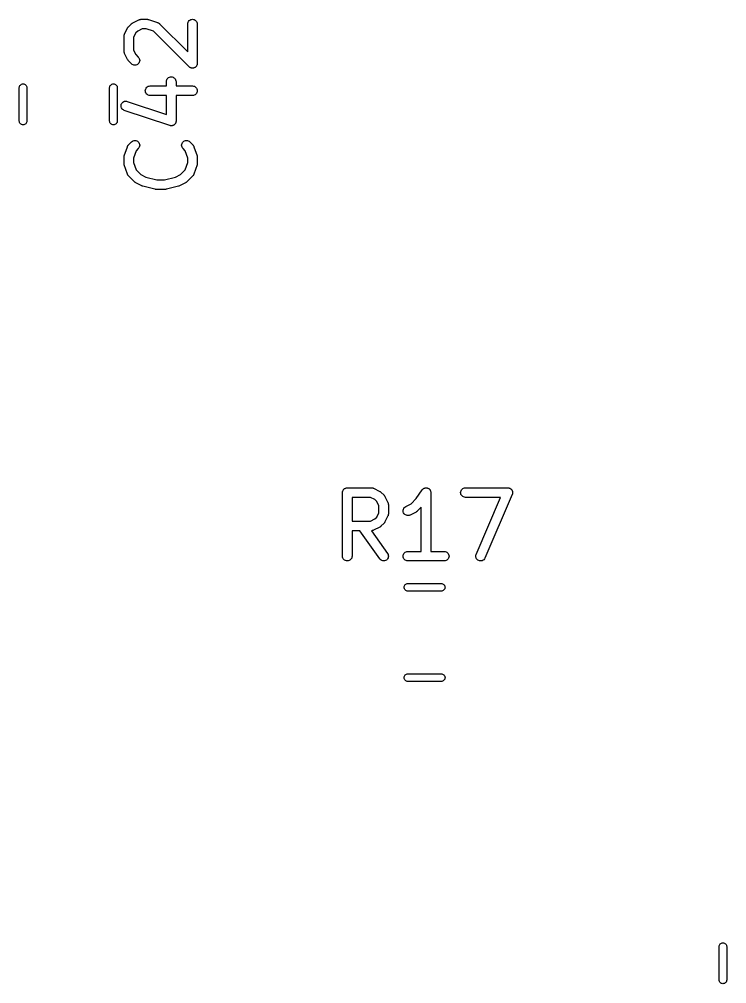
# Model space of a CAD drawing. Extents: x 50 to 150, y -150 to -50.
# Drawn here: x 115.23 to 126.35, y -90.82 to -75.66 of the extents above; entities that cross this region are included whole.
import ezdxf

# ---------------------------------------------------------------- set-up
doc = ezdxf.new("R2010")
doc.units = 0
doc.layers.add('BLACK', color=7, linetype='CONTINUOUS')

msp = doc.modelspace()

# ---------------------------------------------------------------- linework, layer by layer
at = {"layer": 'BLACK', "linetype": 'CONTINUOUS'}
for p, q in [((116.936, -75.7953), (116.938, -75.7916)), ((116.938, -75.7916), (116.94, -75.7892)), ((116.94, -75.7892), (116.941, -75.7866)), ((116.941, -75.7866), (116.944, -75.7836)), ((116.944, -75.7836), (116.947, -75.7803)), ((116.947, -75.7803), (116.995, -75.7327)), ((116.995, -75.7319), (116.999, -75.7293)), ((116.995, -75.7327), (116.995, -75.7319)), ((116.999, -75.7293), (117.002, -75.7264)), ((117.002, -75.7264), (117.004, -75.7248)), ((117.004, -75.7248), (117.007, -75.7228)), ((117.007, -75.7228), (117.011, -75.7209)), ((117.011, -75.7209), (117.014, -75.7186)), ((117.014, -75.7186), (117.109, -75.671)), ((117.109, -75.671), (117.11, -75.6706)), ((117.11, -75.6706), (117.112, -75.6698)), ((117.112, -75.6698), (117.114, -75.6688)), ((117.114, -75.6688), (117.119, -75.6673)), ((117.119, -75.6673), (117.124, -75.6655)), ((117.124, -75.6655), (117.126, -75.6652)), ((117.126, -75.6652), (117.128, -75.6645)), ((117.128, -75.6645), (117.133, -75.664)), ((117.133, -75.664), (117.138, -75.6632)), ((117.138, -75.6632), (117.141, -75.6633)), ((117.141, -75.6633), (117.143, -75.6631)), ((117.143, -75.6631), (117.238, -75.6631)), ((117.238, -75.6631), (117.239, -75.6631)), ((117.239, -75.6631), (117.243, -75.6636)), ((117.243, -75.6636), (117.248, -75.6637)), ((117.248, -75.6637), (117.251, -75.6644)), ((117.251, -75.6644), (117.254, -75.6647)), ((117.254, -75.6647), (117.258, -75.666)), ((117.258, -75.666), (117.262, -75.6669)), ((117.262, -75.6669), (117.405, -75.7146)), ((117.405, -75.7146), (117.406, -75.7149)), ((117.406, -75.7149), (117.408, -75.7158)), ((117.408, -75.7158), (117.41, -75.7165)), ((117.41, -75.7165), (117.414, -75.7189)), ((117.414, -75.7189), (117.419, -75.721)), ((117.419, -75.721), (117.421, -75.7223)), ((117.421, -75.7223), (117.423, -75.7234)), ((117.423, -75.7234), (117.427, -75.7266)), ((117.427, -75.7266), (117.431, -75.7297)), ((117.431, -75.7297), (117.432, -75.7313)), ((117.432, -75.7313), (117.434, -75.7327)), ((117.434, -75.7327), (117.877, -76.1761)), ((117.877, -75.737), (117.879, -75.7225)), ((117.877, -75.7381), (117.877, -75.737)), ((117.877, -76.1761), (117.877, -75.7381)), ((117.879, -75.7225), (117.883, -75.7085)), ((117.883, -75.7085), (117.89, -75.6957)), ((117.89, -75.6957), (117.9, -75.6845)), ((117.9, -75.6845), (117.911, -75.6753)), ((117.911, -75.6753), (117.924, -75.6686)), ((117.924, -75.6686), (117.938, -75.6644)), ((117.938, -75.6644), (117.953, -75.6631)), ((117.953, -75.6631), (117.967, -75.6646)), ((117.967, -75.6646), (117.981, -75.669)), ((117.981, -75.669), (117.994, -75.6759)), ((117.994, -75.6759), (118.006, -75.6852)), ((118.006, -75.6852), (118.015, -75.6966)), ((118.015, -75.6966), (118.022, -75.7095)), ((118.022, -75.7095), (118.026, -75.7235)), ((118.026, -75.7235), (118.027, -75.7381)), ((118.027, -75.7381), (118.027, -76.3571)), ((116.877, -75.9275), (116.878, -75.9253)), ((116.877, -75.9286), (116.877, -75.9275)), ((116.877, -76.1667), (116.877, -75.9286)), ((116.878, -75.9181), (116.879, -75.913)), ((116.878, -75.9231), (116.878, -75.9181)), ((116.878, -75.9253), (116.878, -75.9231)), ((116.879, -75.913), (116.88, -75.9109)), ((116.88, -75.9087), (116.882, -75.9039)), ((116.88, -75.9109), (116.88, -75.9087)), ((116.882, -75.9039), (116.883, -75.899)), ((116.883, -75.899), (116.885, -75.8971)), ((116.885, -75.895), (116.933, -75.7998)), ((116.885, -75.8971), (116.885, -75.895)), ((116.933, -75.7989), (116.936, -75.7953)), ((116.933, -75.7998), (116.933, -75.7989)), ((117.062, -75.8778), (117.027, -75.9463)), ((117.092, -75.8474), (117.062, -75.8778)), ((117.161, -75.8131), (117.092, -75.8474)), ((117.226, -75.8131), (117.161, -75.8131)), ((117.34, -75.8513), (117.226, -75.8131)), ((117.899, -76.4102), (117.34, -75.8513)), ((117.027, -75.9463), (117.027, -76.149)), ((116.878, -76.1689), (116.877, -76.1667)), ((116.878, -76.1711), (116.878, -76.1689)), ((116.878, -76.1761), (116.878, -76.1711)), ((116.879, -76.1812), (116.878, -76.1761)), ((116.879, -76.1834), (116.879, -76.1812)), ((116.88, -76.1855), (116.879, -76.1834)), ((116.882, -76.1903), (116.88, -76.1855)), ((116.883, -76.1952), (116.882, -76.1903)), ((116.884, -76.1972), (116.883, -76.1952)), ((116.885, -76.1993), (116.884, -76.1972)), ((116.885, -76.2002), (116.885, -76.1993)), ((116.933, -76.2954), (116.885, -76.2002)), ((117.027, -76.149), (117.062, -76.2175)), ((117.062, -76.2175), (117.101, -76.2565)), ((116.935, -76.299), (116.933, -76.2954)), ((116.937, -76.3028), (116.935, -76.299)), ((116.939, -76.3052), (116.937, -76.3028)), ((116.941, -76.3078), (116.939, -76.3052)), ((116.944, -76.3109), (116.941, -76.3078)), ((116.946, -76.3142), (116.944, -76.3109)), ((116.947, -76.3149), (116.946, -76.3142)), ((116.995, -76.3626), (116.947, -76.3149)), ((117.006, -76.3718), (116.995, -76.3626)), ((117.019, -76.3788), (117.006, -76.3718)), ((117.033, -76.383), (117.019, -76.3788)), ((117.047, -76.3845), (117.033, -76.383)), ((117.062, -76.3831), (117.047, -76.3845)), ((117.076, -76.379), (117.062, -76.3831)), ((117.089, -76.3721), (117.076, -76.379)), ((117.1, -76.3629), (117.089, -76.3721)), ((117.11, -76.3517), (117.1, -76.3629)), ((117.101, -76.2565), (117.101, -76.2572)), ((117.101, -76.2572), (117.111, -76.2687)), ((117.117, -76.3388), (117.11, -76.3517)), ((117.111, -76.2687), (117.117, -76.2817)), ((117.117, -76.2817), (117.121, -76.2957)), ((117.121, -76.3249), (117.117, -76.3388)), ((117.121, -76.2957), (117.123, -76.3103)), ((117.123, -76.3103), (117.121, -76.3249)), ((118.018, -76.3931), (118.014, -76.3993)), ((118.021, -76.3867), (118.018, -76.3931)), ((118.024, -76.3797), (118.021, -76.3864)), ((118.021, -76.3864), (118.021, -76.3866)), ((118.021, -76.3866), (118.021, -76.3867)), ((118.026, -76.3727), (118.024, -76.3797)), ((118.027, -76.3655), (118.026, -76.3725)), ((118.026, -76.3725), (118.026, -76.3726)), ((118.026, -76.3726), (118.026, -76.3727)), ((118.027, -76.3571), (118.027, -76.3579)), ((118.027, -76.3579), (118.027, -76.3579)), ((118.027, -76.3579), (118.027, -76.3579)), ((118.027, -76.3579), (118.027, -76.3582)), ((118.027, -76.3582), (118.027, -76.3655)), ((117.905, -76.4147), (117.899, -76.4102)), ((117.91, -76.4193), (117.905, -76.4147)), ((117.911, -76.4194), (117.91, -76.4193)), ((117.911, -76.4195), (117.911, -76.4194)), ((117.917, -76.4228), (117.911, -76.4195)), ((117.923, -76.4263), (117.917, -76.4228)), ((117.924, -76.4264), (117.923, -76.4263)), ((117.923, -76.4263), (117.923, -76.4263)), ((117.93, -76.4284), (117.924, -76.4264)), ((117.937, -76.4306), (117.93, -76.4284)), ((117.938, -76.4307), (117.937, -76.4306)), ((117.937, -76.4306), (117.937, -76.4306)), ((117.945, -76.4314), (117.938, -76.4307)), ((117.952, -76.4321), (117.945, -76.4314)), ((117.959, -76.4315), (117.952, -76.4321)), ((117.952, -76.4321), (117.952, -76.4321)), ((117.952, -76.4321), (117.952, -76.4321)), ((117.966, -76.4308), (117.959, -76.4315)), ((117.967, -76.4308), (117.966, -76.4308)), ((117.974, -76.4287), (117.967, -76.4308)), ((117.967, -76.4308), (117.967, -76.4308)), ((117.98, -76.4267), (117.974, -76.4287)), ((117.981, -76.4266), (117.98, -76.4267)), ((117.987, -76.4232), (117.981, -76.4266)), ((117.981, -76.4266), (117.981, -76.4266)), ((117.993, -76.4199), (117.987, -76.4232)), ((117.994, -76.4198), (117.993, -76.4199)), ((117.999, -76.4152), (117.994, -76.4198)), ((117.994, -76.4198), (117.994, -76.4198)), ((118.005, -76.4107), (117.999, -76.4152)), ((118.01, -76.4051), (118.005, -76.4105)), ((118.005, -76.4105), (118.005, -76.4106)), ((118.005, -76.4106), (118.005, -76.4107)), ((118.014, -76.3995), (118.01, -76.4051)), ((118.014, -76.3993), (118.014, -76.3994)), ((118.014, -76.3994), (118.014, -76.3995)), ((115.24, -76.7053), (115.247, -76.6961)), ((115.247, -76.6961), (115.257, -76.6886)), ((115.257, -76.6886), (115.267, -76.683)), ((115.267, -76.683), (115.278, -76.6796)), ((115.278, -76.6796), (115.29, -76.6785)), ((115.29, -76.6785), (115.302, -76.6796)), ((115.302, -76.6796), (115.313, -76.683)), ((115.313, -76.683), (115.323, -76.6886)), ((115.323, -76.6886), (115.333, -76.6961)), ((115.333, -76.6961), (115.34, -76.7053)), ((116.66, -76.7053), (116.667, -76.6961)), ((116.667, -76.6961), (116.677, -76.6886)), ((116.677, -76.6886), (116.687, -76.683)), ((116.687, -76.683), (116.698, -76.6796)), ((116.698, -76.6796), (116.71, -76.6785)), ((116.71, -76.6785), (116.722, -76.6796)), ((116.722, -76.6796), (116.733, -76.683)), ((116.733, -76.683), (116.743, -76.6886)), ((116.743, -76.6886), (116.753, -76.6961)), ((116.753, -76.6961), (116.76, -76.7053)), ((117.544, -76.6418), (117.546, -76.6273)), ((117.544, -76.6429), (117.544, -76.6418)), ((117.544, -76.7107), (117.544, -76.6429)), ((117.546, -76.6273), (117.55, -76.6133)), ((117.55, -76.6133), (117.557, -76.6005)), ((117.557, -76.6005), (117.567, -76.5893)), ((117.567, -76.5893), (117.578, -76.5801)), ((117.578, -76.5801), (117.591, -76.5733)), ((117.591, -76.5733), (117.605, -76.5692)), ((117.605, -76.5692), (117.62, -76.5679)), ((117.62, -76.5679), (117.634, -76.5694)), ((117.634, -76.5694), (117.648, -76.5737)), ((117.648, -76.5737), (117.661, -76.5807)), ((117.661, -76.5807), (117.672, -76.59)), ((117.672, -76.59), (117.682, -76.6014)), ((117.682, -76.6014), (117.688, -76.6143)), ((117.688, -76.6143), (117.693, -76.6283)), ((117.693, -76.6283), (117.694, -76.6429)), ((117.694, -76.6429), (117.694, -76.7107)), ((115.23, -76.7358), (115.231, -76.727)), ((115.23, -77.2642), (115.23, -76.7358)), ((115.231, -76.727), (115.234, -76.7157)), ((115.234, -76.7157), (115.24, -76.7053)), ((115.34, -76.7053), (115.346, -76.7157)), ((115.346, -76.7157), (115.349, -76.727)), ((115.349, -76.727), (115.35, -76.7358)), ((115.35, -76.7358), (115.35, -77.2642)), ((116.65, -76.7358), (116.651, -76.727)), ((116.65, -77.2642), (116.65, -76.7358)), ((116.651, -76.727), (116.654, -76.7157)), ((116.654, -76.7157), (116.66, -76.7053)), ((116.76, -76.7053), (116.766, -76.7157)), ((116.766, -76.7157), (116.769, -76.727)), ((116.769, -76.727), (116.77, -76.7358)), ((116.77, -76.7358), (116.77, -77.2642)), ((117.211, -76.7852), (117.212, -76.7706)), ((117.212, -76.7998), (117.211, -76.7852)), ((117.212, -76.7706), (117.217, -76.7566)), ((117.216, -76.8138), (117.212, -76.7998)), ((117.223, -76.8268), (117.216, -76.8138)), ((117.217, -76.7566), (117.224, -76.7438)), ((117.232, -76.8382), (117.223, -76.8268)), ((117.224, -76.7438), (117.233, -76.7325)), ((117.243, -76.8476), (117.232, -76.8382)), ((117.233, -76.7325), (117.244, -76.7232)), ((117.256, -76.8546), (117.243, -76.8476)), ((117.244, -76.7232), (117.257, -76.7164)), ((117.257, -76.7164), (117.271, -76.7121)), ((117.271, -76.7121), (117.286, -76.7107)), ((117.286, -76.7107), (117.544, -76.7107)), ((117.694, -76.7107), (117.952, -76.7107)), ((117.952, -76.7107), (117.953, -76.7107)), ((117.953, -76.7107), (117.968, -76.7124)), ((117.968, -76.7124), (117.982, -76.7168)), ((117.994, -76.8482), (117.981, -76.8551)), ((117.982, -76.7168), (117.995, -76.7238)), ((118.005, -76.8389), (117.994, -76.8482)), ((117.995, -76.7238), (118.006, -76.7332)), ((118.015, -76.8277), (118.005, -76.8389)), ((118.006, -76.7332), (118.015, -76.7446)), ((118.015, -76.7446), (118.022, -76.7576)), ((118.022, -76.8148), (118.015, -76.8277)), ((118.022, -76.7576), (118.026, -76.7717)), ((118.026, -76.8008), (118.022, -76.8148)), ((118.026, -76.7717), (118.027, -76.7862)), ((118.027, -76.7862), (118.026, -76.8008)), ((116.83, -77.0138), (116.834, -76.9996)), ((116.834, -76.9996), (116.84, -76.9863)), ((116.84, -76.9863), (116.848, -76.9744)), ((116.848, -76.9744), (116.859, -76.9644)), ((116.859, -76.9644), (116.871, -76.9566)), ((116.871, -76.9566), (116.885, -76.9514)), ((116.885, -76.9514), (116.9, -76.949)), ((116.9, -76.949), (116.914, -76.9494)), ((116.914, -76.9494), (116.928, -76.9527)), ((116.928, -76.9527), (117.544, -77.1578)), ((117.27, -76.8591), (117.256, -76.8546)), ((117.285, -76.8607), (117.27, -76.8591)), ((117.286, -76.8607), (117.285, -76.8607)), ((117.544, -76.8607), (117.286, -76.8607)), ((117.544, -77.1578), (117.544, -76.8607)), ((117.952, -76.8607), (117.694, -76.8607)), ((117.694, -76.8607), (117.694, -77.2619)), ((117.967, -76.8593), (117.952, -76.8607)), ((117.981, -76.8551), (117.967, -76.8593)), ((116.83, -77.0285), (116.83, -77.0138)), ((116.832, -77.0429), (116.83, -77.0285)), ((116.837, -77.0566), (116.832, -77.0429)), ((116.845, -77.0691), (116.837, -77.0566)), ((116.855, -77.0799), (116.845, -77.0691)), ((116.867, -77.0885), (116.855, -77.0799)), ((116.88, -77.0946), (116.867, -77.0885)), ((116.881, -77.095), (116.88, -77.0946)), ((117.595, -77.3331), (116.881, -77.095)), ((115.231, -77.273), (115.23, -77.2642)), ((115.234, -77.2843), (115.231, -77.273)), ((115.24, -77.2947), (115.234, -77.2843)), ((115.247, -77.3039), (115.24, -77.2947)), ((115.257, -77.3114), (115.247, -77.3039)), ((115.333, -77.3039), (115.323, -77.3114)), ((115.34, -77.2947), (115.333, -77.3039)), ((115.346, -77.2843), (115.34, -77.2947)), ((115.349, -77.273), (115.346, -77.2843)), ((115.35, -77.2642), (115.349, -77.273)), ((116.651, -77.273), (116.65, -77.2642)), ((116.654, -77.2843), (116.651, -77.273)), ((116.66, -77.2947), (116.654, -77.2843)), ((116.667, -77.3039), (116.66, -77.2947)), ((116.677, -77.3114), (116.667, -77.3039)), ((116.753, -77.3039), (116.743, -77.3114)), ((116.76, -77.2947), (116.753, -77.3039)), ((116.766, -77.2843), (116.76, -77.2947)), ((116.769, -77.273), (116.766, -77.2843)), ((116.77, -77.2642), (116.769, -77.273)), ((117.678, -77.3077), (117.675, -77.3113)), ((117.681, -77.3043), (117.678, -77.3077)), ((117.682, -77.3018), (117.681, -77.3043)), ((117.684, -77.2994), (117.682, -77.3018)), ((117.686, -77.2954), (117.684, -77.2994)), ((117.688, -77.2914), (117.686, -77.2954)), ((117.689, -77.2887), (117.688, -77.2914)), ((117.69, -77.2861), (117.689, -77.2887)), ((117.691, -77.2818), (117.69, -77.2861)), ((117.692, -77.2775), (117.691, -77.2818)), ((117.693, -77.2747), (117.692, -77.2775)), ((117.694, -77.2674), (117.693, -77.2719)), ((117.693, -77.2719), (117.693, -77.2747)), ((117.694, -77.2619), (117.694, -77.263)), ((117.694, -77.263), (117.694, -77.2674)), ((115.267, -77.317), (115.257, -77.3114)), ((115.278, -77.3204), (115.267, -77.317)), ((115.29, -77.3215), (115.278, -77.3204)), ((115.302, -77.3204), (115.29, -77.3215)), ((115.313, -77.317), (115.302, -77.3204)), ((115.323, -77.3114), (115.313, -77.317)), ((116.687, -77.317), (116.677, -77.3114)), ((116.698, -77.3204), (116.687, -77.317)), ((116.71, -77.3215), (116.698, -77.3204)), ((116.722, -77.3204), (116.71, -77.3215)), ((116.733, -77.317), (116.722, -77.3204)), ((116.743, -77.3114), (116.733, -77.317)), ((117.6, -77.334), (117.595, -77.3331)), ((117.604, -77.3354), (117.6, -77.334)), ((117.607, -77.3357), (117.604, -77.3354)), ((117.61, -77.3363), (117.607, -77.3357)), ((117.614, -77.3364), (117.61, -77.3363)), ((117.619, -77.3369), (117.614, -77.3364)), ((117.621, -77.3366), (117.619, -77.3369)), ((117.624, -77.3367), (117.621, -77.3366)), ((117.629, -77.336), (117.624, -77.3367)), ((117.633, -77.3356), (117.629, -77.336)), ((117.636, -77.3348), (117.633, -77.3356)), ((117.639, -77.3343), (117.636, -77.3348)), ((117.643, -77.3327), (117.639, -77.3343)), ((117.647, -77.3314), (117.643, -77.3327)), ((117.65, -77.3301), (117.647, -77.3314)), ((117.652, -77.3291), (117.65, -77.3301)), ((117.656, -77.3267), (117.652, -77.3291)), ((117.66, -77.3247), (117.656, -77.3267)), ((117.662, -77.3229), (117.66, -77.3247)), ((117.665, -77.3214), (117.662, -77.3229)), ((117.668, -77.3183), (117.665, -77.3214)), ((117.672, -77.3155), (117.668, -77.3183)), ((117.673, -77.3133), (117.672, -77.3155)), ((117.675, -77.3113), (117.673, -77.3133)), ((116.947, -77.6374), (116.995, -77.5898)), ((116.995, -77.5891), (117.007, -77.58)), ((116.995, -77.5898), (116.995, -77.5891)), ((117.007, -77.58), (117.02, -77.5732)), ((117.02, -77.5732), (117.034, -77.5691)), ((117.034, -77.5691), (117.048, -77.5679)), ((117.048, -77.5679), (117.063, -77.5694)), ((117.063, -77.5694), (117.077, -77.5738)), ((117.077, -77.5738), (117.09, -77.5808)), ((117.09, -77.5808), (117.101, -77.5902)), ((117.101, -77.5902), (117.11, -77.6016)), ((117.11, -77.6016), (117.117, -77.6145)), ((117.788, -77.6136), (117.795, -77.6007)), ((117.795, -77.6007), (117.804, -77.5895)), ((117.804, -77.5895), (117.816, -77.5802)), ((117.816, -77.5802), (117.829, -77.5734)), ((117.829, -77.5734), (117.843, -77.5692)), ((117.843, -77.5692), (117.857, -77.5679)), ((117.857, -77.5679), (117.872, -77.5693)), ((117.872, -77.5693), (117.886, -77.5736)), ((117.886, -77.5736), (117.899, -77.5805)), ((117.899, -77.5805), (117.91, -77.5898)), ((117.91, -77.5898), (117.958, -77.6374)), ((116.881, -77.8096), (116.929, -77.6668)), ((116.929, -77.6658), (116.93, -77.6638)), ((116.929, -77.6668), (116.929, -77.6658)), ((116.93, -77.6638), (116.931, -77.6617)), ((116.931, -77.6617), (116.933, -77.6571)), ((116.933, -77.6571), (116.935, -77.6525)), ((116.935, -77.6525), (116.937, -77.6507)), ((116.937, -77.6507), (116.938, -77.6488)), ((116.938, -77.6488), (116.941, -77.6448)), ((116.941, -77.6448), (116.944, -77.6406)), ((116.944, -77.6406), (116.946, -77.6391)), ((116.946, -77.6391), (116.947, -77.6374)), ((117.066, -77.731), (117.027, -77.8455)), ((117.101, -77.6959), (117.066, -77.731)), ((117.11, -77.6846), (117.101, -77.6959)), ((117.117, -77.6717), (117.11, -77.6846)), ((117.117, -77.6145), (117.121, -77.6285)), ((117.121, -77.6577), (117.117, -77.6717)), ((117.121, -77.6285), (117.123, -77.6431)), ((117.123, -77.6431), (117.121, -77.6577)), ((117.782, -77.6421), (117.784, -77.6275)), ((117.783, -77.6567), (117.782, -77.6421)), ((117.788, -77.6707), (117.783, -77.6567)), ((117.784, -77.6275), (117.788, -77.6136)), ((117.794, -77.6837), (117.788, -77.6707)), ((117.803, -77.6951), (117.794, -77.6837)), ((117.804, -77.6959), (117.803, -77.6951)), ((117.839, -77.731), (117.804, -77.6959)), ((117.877, -77.8455), (117.839, -77.731)), ((117.958, -77.6374), (117.959, -77.6382)), ((117.959, -77.6382), (117.96, -77.6399)), ((117.96, -77.6399), (117.962, -77.6414)), ((117.962, -77.6414), (117.964, -77.6456)), ((117.964, -77.6456), (117.968, -77.6496)), ((117.968, -77.6496), (117.969, -77.6516)), ((117.969, -77.6516), (117.97, -77.6534)), ((117.97, -77.6534), (117.972, -77.6581)), ((117.972, -77.6581), (117.974, -77.6626)), ((117.974, -77.6626), (117.975, -77.6647)), ((117.975, -77.6647), (117.976, -77.6668)), ((117.976, -77.6668), (118.024, -77.8096)), ((116.877, -77.8323), (116.878, -77.8281)), ((116.877, -77.8333), (116.877, -77.8323)), ((116.877, -77.9286), (116.877, -77.8333)), ((116.878, -77.8239), (116.879, -77.8208)), ((116.878, -77.8281), (116.878, -77.8239)), ((116.879, -77.8177), (116.88, -77.8137)), ((116.879, -77.8208), (116.879, -77.8177)), ((116.88, -77.8137), (116.881, -77.8096)), ((117.027, -77.8455), (117.027, -77.9164)), ((117.877, -77.9164), (117.877, -77.8455)), ((118.024, -77.8096), (118.024, -77.8106)), ((118.024, -77.8106), (118.025, -77.8147)), ((118.025, -77.8147), (118.026, -77.8188)), ((118.026, -77.8188), (118.026, -77.8219)), ((118.026, -77.8219), (118.027, -77.8249)), ((118.027, -77.8249), (118.027, -77.8291)), ((118.027, -77.8291), (118.027, -77.8333)), ((118.027, -77.8333), (118.027, -77.9286)), ((116.878, -77.9328), (116.877, -77.9286)), ((116.878, -77.937), (116.878, -77.9328)), ((116.879, -77.94), (116.878, -77.937)), ((116.879, -77.9431), (116.879, -77.94)), ((116.88, -77.9472), (116.879, -77.9431)), ((116.881, -77.9513), (116.88, -77.9472)), ((116.881, -77.9523), (116.881, -77.9513)), ((116.929, -78.0951), (116.881, -77.9523)), ((117.027, -77.9164), (117.066, -78.0309)), ((117.066, -78.0309), (117.14, -78.105)), ((117.765, -78.105), (117.839, -78.0309)), ((117.839, -78.0309), (117.877, -77.9164)), ((118.024, -77.9523), (117.976, -78.0951)), ((118.026, -77.9442), (118.024, -77.9482)), ((118.024, -77.9482), (118.024, -77.9523)), ((118.027, -77.938), (118.026, -77.9411)), ((118.026, -77.9411), (118.026, -77.9442)), ((118.027, -77.9286), (118.027, -77.9296)), ((118.027, -77.9296), (118.027, -77.9338)), ((118.027, -77.9338), (118.027, -77.938)), ((116.93, -78.0972), (116.929, -78.0951)), ((116.93, -78.0993), (116.93, -78.0972)), ((116.933, -78.1038), (116.93, -78.0993)), ((116.935, -78.1085), (116.933, -78.1038)), ((116.936, -78.1103), (116.935, -78.1085)), ((116.937, -78.1123), (116.936, -78.1103)), ((116.94, -78.1163), (116.937, -78.1123)), ((116.943, -78.1205), (116.94, -78.1163)), ((116.945, -78.122), (116.943, -78.1205)), ((116.946, -78.1237), (116.945, -78.122)), ((116.947, -78.1245), (116.946, -78.1237)), ((117.042, -78.2197), (116.947, -78.1245)), ((117.14, -78.105), (117.217, -78.1435)), ((117.217, -78.1435), (117.39, -78.1869)), ((117.39, -78.1869), (117.515, -78.1869)), ((117.515, -78.1869), (117.688, -78.1435)), ((117.688, -78.1435), (117.765, -78.105)), ((117.958, -78.1245), (117.863, -78.2197)), ((117.959, -78.1228), (117.958, -78.1245)), ((117.961, -78.1213), (117.959, -78.1228)), ((117.964, -78.1171), (117.961, -78.1213)), ((117.967, -78.1131), (117.964, -78.1171)), ((117.968, -78.1112), (117.967, -78.1131)), ((117.969, -78.1094), (117.968, -78.1112)), ((117.972, -78.1048), (117.969, -78.1094)), ((117.974, -78.1003), (117.972, -78.1048)), ((117.975, -78.0981), (117.974, -78.1003)), ((117.976, -78.0961), (117.975, -78.0981)), ((117.976, -78.0951), (117.976, -78.0961)), ((117.045, -78.2224), (117.042, -78.2197)), ((117.048, -78.2253), (117.045, -78.2224)), ((117.051, -78.227), (117.048, -78.2253)), ((117.054, -78.229), (117.051, -78.227)), ((117.057, -78.231), (117.054, -78.229)), ((117.061, -78.2333), (117.057, -78.231)), ((117.062, -78.2337), (117.061, -78.2333)), ((117.157, -78.2814), (117.062, -78.2337)), ((117.157, -78.2815), (117.157, -78.2814)), ((117.158, -78.2817), (117.157, -78.2815)), ((117.164, -78.2841), (117.158, -78.2817)), ((117.171, -78.2866), (117.164, -78.2841)), ((117.171, -78.2867), (117.171, -78.2866)), ((117.171, -78.2868), (117.171, -78.2867)), ((117.172, -78.287), (117.171, -78.2868)), ((117.363, -78.3347), (117.172, -78.287)), ((117.364, -78.3349), (117.363, -78.3347)), ((117.365, -78.3353), (117.364, -78.3349)), ((117.371, -78.3359), (117.365, -78.3353)), ((117.377, -78.3368), (117.371, -78.3359)), ((117.379, -78.3367), (117.377, -78.3368)), ((117.38, -78.3369), (117.379, -78.3367)), ((117.381, -78.3369), (117.38, -78.3369)), ((117.524, -78.3369), (117.381, -78.3369)), ((117.525, -78.3368), (117.524, -78.3369)), ((117.526, -78.3369), (117.525, -78.3368)), ((117.532, -78.3361), (117.526, -78.3369)), ((117.538, -78.3355), (117.532, -78.3361)), ((117.54, -78.3351), (117.538, -78.3355)), ((117.541, -78.3349), (117.54, -78.3351)), ((117.542, -78.3347), (117.541, -78.3349)), ((117.732, -78.287), (117.542, -78.3347)), ((117.733, -78.2869), (117.732, -78.287)), ((117.74, -78.2845), (117.733, -78.2869)), ((117.733, -78.2869), (117.733, -78.2869)), ((117.746, -78.2821), (117.74, -78.2845)), ((117.747, -78.2819), (117.746, -78.2821)), ((117.748, -78.2814), (117.747, -78.2818)), ((117.747, -78.2818), (117.747, -78.2819)), ((117.843, -78.2337), (117.748, -78.2814)), ((117.847, -78.2315), (117.843, -78.2337)), ((117.85, -78.2296), (117.847, -78.2315)), ((117.853, -78.2276), (117.85, -78.2296)), ((117.855, -78.226), (117.853, -78.2276)), ((117.859, -78.2231), (117.855, -78.226)), ((117.862, -78.2204), (117.859, -78.2231)), ((117.863, -78.2197), (117.862, -78.2204)), ((120.317, -83.0728), (120.32, -83.0666)), ((120.32, -83.0666), (120.324, -83.0604)), ((120.324, -83.06), (120.328, -83.0546)), ((120.324, -83.0602), (120.324, -83.06)), ((120.324, -83.0604), (120.324, -83.0602)), ((120.328, -83.0546), (120.333, -83.0492)), ((120.333, -83.0488), (120.339, -83.0444)), ((120.333, -83.049), (120.333, -83.0488)), ((120.333, -83.0492), (120.333, -83.049)), ((120.339, -83.0444), (120.344, -83.0399)), ((120.344, -83.0398), (120.345, -83.0396)), ((120.344, -83.0399), (120.344, -83.0398)), ((120.345, -83.0396), (120.351, -83.0364)), ((120.351, -83.0364), (120.357, -83.033)), ((120.357, -83.033), (120.358, -83.0328)), ((120.357, -83.033), (120.357, -83.033)), ((120.358, -83.0328), (120.364, -83.0308)), ((120.364, -83.0308), (120.371, -83.0288)), ((120.371, -83.0288), (120.372, -83.0287)), ((120.371, -83.0288), (120.371, -83.0288)), ((120.372, -83.0287), (120.379, -83.0281)), ((120.379, -83.0281), (120.386, -83.0274)), ((120.386, -83.0274), (120.767, -83.0274)), ((120.767, -83.0274), (120.768, -83.0274)), ((120.768, -83.0274), (120.77, -83.0276)), ((120.77, -83.0276), (120.772, -83.0276)), ((120.772, -83.0276), (120.777, -83.0284)), ((120.777, -83.0284), (120.782, -83.029)), ((120.782, -83.029), (120.784, -83.0297)), ((120.784, -83.0297), (120.787, -83.0301)), ((120.787, -83.0301), (120.791, -83.0319)), ((120.791, -83.0319), (120.796, -83.0334)), ((120.796, -83.0334), (120.798, -83.0345)), ((120.798, -83.0345), (120.8, -83.0353)), ((120.8, -83.0353), (120.895, -83.0829)), ((121.47, -83.1975), (121.561, -83.0608)), ((121.561, -83.0608), (121.562, -83.06)), ((121.562, -83.0599), (121.567, -83.0543)), ((121.562, -83.06), (121.562, -83.0599)), ((121.562, -83.06), (121.562, -83.06)), ((121.562, -83.06), (121.562, -83.06)), ((121.567, -83.0543), (121.571, -83.0488)), ((121.571, -83.0487), (121.577, -83.044)), ((121.571, -83.0488), (121.571, -83.0487)), ((121.571, -83.0488), (121.571, -83.0488)), ((121.577, -83.044), (121.583, -83.0396)), ((121.583, -83.0396), (121.59, -83.036)), ((121.583, -83.0396), (121.583, -83.0396)), ((121.583, -83.0396), (121.583, -83.0396)), ((121.59, -83.036), (121.596, -83.0328)), ((121.596, -83.0328), (121.603, -83.0307)), ((121.596, -83.0328), (121.596, -83.0328)), ((121.596, -83.0328), (121.596, -83.0328)), ((121.603, -83.0307), (121.61, -83.0287)), ((121.61, -83.0287), (121.617, -83.028)), ((121.61, -83.0287), (121.61, -83.0287)), ((121.61, -83.0287), (121.61, -83.0287)), ((121.617, -83.028), (121.624, -83.0274)), ((121.624, -83.0274), (121.624, -83.0274)), ((121.624, -83.0274), (121.632, -83.0282)), ((121.624, -83.0274), (121.624, -83.0274)), ((121.632, -83.0282), (121.639, -83.0289)), ((121.639, -83.0289), (121.639, -83.0289)), ((121.639, -83.0289), (121.639, -83.0289)), ((121.639, -83.0289), (121.646, -83.0312)), ((121.646, -83.0312), (121.653, -83.0332)), ((121.653, -83.0332), (121.653, -83.0333)), ((121.653, -83.0333), (121.653, -83.0333)), ((121.653, -83.0333), (121.66, -83.0368)), ((121.66, -83.0368), (121.666, -83.0402)), ((121.666, -83.0402), (121.666, -83.0402)), ((121.666, -83.0402), (121.666, -83.0403)), ((121.666, -83.0403), (121.671, -83.0449)), ((121.671, -83.0449), (121.677, -83.0495)), ((121.677, -83.0495), (121.677, -83.0496)), ((121.677, -83.0496), (121.677, -83.0496)), ((121.677, -83.0496), (121.682, -83.0556)), ((121.682, -83.0556), (121.686, -83.0609)), ((121.686, -83.0609), (121.686, -83.0609)), ((121.686, -83.0609), (121.686, -83.061)), ((121.686, -83.061), (121.69, -83.0679)), ((121.69, -83.0679), (121.693, -83.0738)), ((122.174, -83.0733), (122.181, -83.0604)), ((122.181, -83.0604), (122.19, -83.0492)), ((122.19, -83.0492), (122.201, -83.0399)), ((122.201, -83.0399), (122.214, -83.033)), ((122.214, -83.033), (122.228, -83.0288)), ((122.228, -83.0288), (122.243, -83.0274)), ((122.243, -83.0274), (122.91, -83.0274)), ((122.91, -83.0274), (122.911, -83.0274)), ((122.911, -83.0274), (122.911, -83.0274)), ((122.911, -83.0274), (122.911, -83.0274)), ((122.911, -83.0274), (122.918, -83.0282)), ((122.918, -83.0282), (122.925, -83.029)), ((122.925, -83.029), (122.925, -83.0291)), ((122.925, -83.0291), (122.926, -83.0291)), ((122.926, -83.0291), (122.932, -83.0313)), ((122.932, -83.0313), (122.939, -83.0334)), ((122.939, -83.0334), (122.939, -83.0336)), ((122.939, -83.0336), (122.94, -83.0337)), ((122.94, -83.0337), (122.946, -83.037)), ((122.946, -83.037), (122.952, -83.0405)), ((122.952, -83.0405), (122.952, -83.0407)), ((122.952, -83.0407), (122.952, -83.0408)), ((122.952, -83.0408), (122.958, -83.0453)), ((122.958, -83.0453), (122.963, -83.0499)), ((122.963, -83.0499), (122.963, -83.0501)), ((122.963, -83.0501), (122.963, -83.0503)), ((122.963, -83.0503), (122.968, -83.0558)), ((122.968, -83.0558), (122.972, -83.0613)), ((122.972, -83.0613), (122.972, -83.0615)), ((122.972, -83.0615), (122.973, -83.0617)), ((122.973, -83.0617), (122.976, -83.0681)), ((120.311, -83.1013), (120.312, -83.0943)), ((120.311, -83.1018), (120.311, -83.1013)), ((120.311, -83.1019), (120.311, -83.1018)), ((120.311, -83.1024), (120.311, -83.1019)), ((120.311, -83.1019), (120.311, -83.1019)), ((120.311, -84.1024), (120.311, -83.1024)), ((120.312, -83.0868), (120.314, -83.0801)), ((120.312, -83.087), (120.312, -83.0868)), ((120.312, -83.0873), (120.312, -83.087)), ((120.312, -83.0943), (120.312, -83.0873)), ((120.314, -83.0801), (120.317, -83.0733)), ((120.317, -83.0731), (120.317, -83.0728)), ((120.317, -83.0733), (120.317, -83.0731)), ((120.461, -83.1774), (120.461, -83.5512)), ((120.749, -83.1774), (120.461, -83.1774)), ((120.817, -83.2116), (120.749, -83.1774)), ((120.848, -83.242), (120.817, -83.2116)), ((120.895, -83.0829), (120.896, -83.0834)), ((120.896, -83.0834), (120.9, -83.0857)), ((120.9, -83.0857), (120.904, -83.0877)), ((120.904, -83.0877), (120.906, -83.0897)), ((120.906, -83.0897), (120.909, -83.0914)), ((120.909, -83.0914), (120.912, -83.0943)), ((120.912, -83.0943), (120.915, -83.097)), ((120.915, -83.097), (120.963, -83.1446)), ((120.963, -83.1446), (120.963, -83.1453)), ((120.963, -83.1453), (120.966, -83.1486)), ((120.966, -83.1486), (120.969, -83.1517)), ((120.969, -83.1517), (120.97, -83.1543)), ((120.97, -83.1543), (120.972, -83.1568)), ((120.972, -83.1568), (120.974, -83.1605)), ((120.974, -83.1605), (120.977, -83.1641)), ((120.977, -83.1641), (121.024, -83.2593)), ((121.389, -83.2788), (121.47, -83.1975)), ((121.693, -83.0738), (121.693, -83.0739)), ((121.693, -83.0739), (121.693, -83.0739)), ((121.693, -83.0739), (121.695, -83.0811)), ((121.695, -83.0811), (121.697, -83.0878)), ((121.697, -83.0878), (121.697, -83.0879)), ((121.697, -83.0879), (121.697, -83.0879)), ((121.697, -83.0879), (121.698, -83.0953)), ((121.698, -83.0953), (121.699, -83.1024)), ((121.699, -83.1024), (121.699, -84.0274)), ((122.168, -83.1019), (122.169, -83.0873)), ((122.169, -83.1164), (122.168, -83.1019)), ((122.169, -83.0873), (122.174, -83.0733)), ((122.173, -83.1305), (122.169, -83.1164)), ((122.18, -83.1434), (122.173, -83.1305)), ((122.189, -83.1549), (122.18, -83.1434)), ((122.2, -83.1643), (122.189, -83.1549)), ((122.213, -83.1713), (122.2, -83.1643)), ((122.227, -83.1757), (122.213, -83.1713)), ((122.242, -83.1774), (122.227, -83.1757)), ((122.243, -83.1774), (122.242, -83.1774)), ((122.796, -83.1774), (122.243, -83.1774)), ((122.412, -84.0728), (122.796, -83.1774)), ((122.978, -83.1319), (122.55, -84.1319)), ((122.976, -83.0681), (122.979, -83.0743)), ((122.979, -83.1317), (122.978, -83.1319)), ((122.979, -83.0743), (122.979, -83.0745)), ((122.979, -83.0745), (122.979, -83.0748)), ((122.979, -83.0748), (122.981, -83.0815)), ((122.981, -83.1247), (122.979, -83.1314)), ((122.979, -83.1314), (122.979, -83.1317)), ((122.981, -83.0815), (122.983, -83.0883)), ((122.983, -83.118), (122.981, -83.1247)), ((122.983, -83.0883), (122.983, -83.0886)), ((122.983, -83.0886), (122.983, -83.0888)), ((122.983, -83.0888), (122.984, -83.0958)), ((122.984, -83.1105), (122.983, -83.1175)), ((122.983, -83.1175), (122.983, -83.1177)), ((122.983, -83.1177), (122.983, -83.118)), ((122.984, -83.0958), (122.985, -83.1029)), ((122.985, -83.1029), (122.984, -83.1032)), ((122.984, -83.1032), (122.985, -83.1034)), ((122.985, -83.1034), (122.984, -83.1105)), ((120.882, -83.3106), (120.848, -83.242)), ((120.882, -83.418), (120.882, -83.3106)), ((121.024, -83.2593), (121.025, -83.2603)), ((121.025, -83.2603), (121.025, -83.2623)), ((121.025, -83.2623), (121.026, -83.2643)), ((121.026, -83.2643), (121.028, -83.2692)), ((121.028, -83.2692), (121.03, -83.274)), ((121.03, -83.274), (121.03, -83.2762)), ((121.03, -83.2762), (121.031, -83.2783)), ((121.031, -83.2783), (121.031, -83.2834)), ((121.031, -83.2834), (121.032, -83.2885)), ((121.032, -83.2885), (121.032, -83.2907)), ((121.032, -83.2907), (121.032, -83.2929)), ((121.032, -83.2929), (121.032, -83.4357)), ((121.264, -83.3784), (121.267, -83.3641)), ((121.267, -83.3641), (121.273, -83.3508)), ((121.273, -83.3508), (121.282, -83.3389)), ((121.282, -83.3389), (121.292, -83.3288)), ((121.292, -83.3288), (121.305, -83.321)), ((121.305, -83.321), (121.389, -83.2788)), ((121.549, -83.3311), (121.486, -83.3935)), ((121.549, -84.0274), (121.549, -83.3311)), ((120.749, -83.5512), (120.817, -83.5169)), ((120.817, -83.5169), (120.848, -83.4865)), ((120.848, -83.4865), (120.882, -83.418)), ((121.024, -83.4693), (120.977, -83.5645)), ((121.025, -83.4672), (121.024, -83.4693)), ((121.026, -83.4653), (121.025, -83.4672)), ((121.028, -83.4604), (121.026, -83.4653)), ((121.029, -83.4556), (121.028, -83.4604)), ((121.03, -83.4534), (121.029, -83.4556)), ((121.031, -83.4513), (121.03, -83.4534)), ((121.032, -83.4412), (121.031, -83.4462)), ((121.031, -83.4462), (121.031, -83.4513)), ((121.032, -83.4357), (121.032, -83.4368)), ((121.032, -83.4368), (121.032, -83.439)), ((121.032, -83.439), (121.032, -83.4412)), ((121.263, -83.393), (121.264, -83.3784)), ((121.266, -83.4075), (121.263, -83.393)), ((121.271, -83.4212), (121.266, -83.4075)), ((121.278, -83.4336), (121.271, -83.4212)), ((121.288, -83.4443), (121.278, -83.4336)), ((121.3, -83.4529), (121.288, -83.4443)), ((121.314, -83.459), (121.3, -83.4529)), ((121.328, -83.4624), (121.314, -83.459)), ((121.342, -83.463), (121.328, -83.4624)), ((121.357, -83.4607), (121.342, -83.463)), ((121.371, -83.4556), (121.357, -83.4607)), ((121.372, -83.4552), (121.371, -83.4556)), ((121.467, -83.4076), (121.372, -83.4552)), ((121.47, -83.4053), (121.467, -83.4076)), ((121.474, -83.4034), (121.47, -83.4053)), ((121.477, -83.4014), (121.474, -83.4034)), ((121.479, -83.3998), (121.477, -83.4014)), ((121.482, -83.3969), (121.479, -83.3998)), ((121.486, -83.3942), (121.482, -83.3969)), ((121.486, -83.3935), (121.486, -83.3942)), ((120.461, -83.5512), (120.749, -83.5512)), ((120.895, -83.6457), (120.8, -83.6933)), ((120.899, -83.6434), (120.895, -83.6457)), ((120.903, -83.6415), (120.899, -83.6434)), ((120.905, -83.6395), (120.903, -83.6415)), ((120.908, -83.6379), (120.905, -83.6395)), ((120.911, -83.635), (120.908, -83.6379)), ((120.914, -83.6323), (120.911, -83.635)), ((120.915, -83.6316), (120.914, -83.6323)), ((120.963, -83.584), (120.915, -83.6316)), ((120.965, -83.5807), (120.963, -83.584)), ((120.968, -83.5777), (120.965, -83.5807)), ((120.97, -83.5751), (120.968, -83.5777)), ((120.972, -83.5727), (120.97, -83.5751)), ((120.974, -83.569), (120.972, -83.5727)), ((120.976, -83.5654), (120.974, -83.569)), ((120.977, -83.5645), (120.976, -83.5654)), ((120.585, -83.7012), (120.461, -83.7012)), ((120.461, -83.7012), (120.461, -84.1024)), ((120.896, -84.1454), (120.585, -83.7012)), ((120.769, -83.701), (120.768, -83.7011)), ((120.768, -83.7011), (121.019, -84.0594)), ((120.771, -83.7011), (120.769, -83.701)), ((120.776, -83.7003), (120.771, -83.7011)), ((120.781, -83.6998), (120.776, -83.7003)), ((120.783, -83.6991), (120.781, -83.6998)), ((120.786, -83.6988), (120.783, -83.6991)), ((120.79, -83.697), (120.786, -83.6988)), ((120.795, -83.6955), (120.79, -83.697)), ((120.797, -83.6945), (120.795, -83.6955)), ((120.799, -83.6937), (120.797, -83.6945)), ((120.8, -83.6933), (120.799, -83.6937)), ((120.312, -84.1169), (120.311, -84.1024)), ((120.316, -84.131), (120.312, -84.1169)), ((120.459, -84.118), (120.455, -84.1319)), ((120.461, -84.1034), (120.459, -84.118)), ((120.461, -84.1024), (120.461, -84.1034)), ((121.019, -84.0594), (121.019, -84.0602)), ((121.019, -84.0602), (121.026, -84.0731)), ((121.026, -84.0731), (121.031, -84.0871)), ((121.031, -84.1162), (121.027, -84.1302)), ((121.031, -84.0871), (121.032, -84.1016)), ((121.032, -84.1016), (121.031, -84.1162)), ((121.263, -84.1019), (121.265, -84.0873)), ((121.264, -84.1164), (121.263, -84.1019)), ((121.269, -84.1305), (121.264, -84.1164)), ((121.265, -84.0873), (121.269, -84.0733)), ((121.269, -84.0733), (121.276, -84.0604)), ((121.276, -84.0604), (121.285, -84.0492)), ((121.285, -84.0492), (121.297, -84.0399)), ((121.297, -84.0399), (121.31, -84.033)), ((121.31, -84.033), (121.324, -84.0288)), ((121.324, -84.0288), (121.338, -84.0274)), ((121.338, -84.0274), (121.549, -84.0274)), ((121.699, -84.0274), (121.91, -84.0274)), ((121.91, -84.0274), (121.911, -84.0274)), ((121.911, -84.0274), (121.925, -84.029)), ((121.925, -84.029), (121.939, -84.0334)), ((121.939, -84.0334), (121.952, -84.0405)), ((121.952, -84.0405), (121.963, -84.0499)), ((121.963, -84.0499), (121.972, -84.0613)), ((121.972, -84.0613), (121.979, -84.0743)), ((121.979, -84.0743), (121.983, -84.0883)), ((121.983, -84.1175), (121.979, -84.1314)), ((121.983, -84.0883), (121.985, -84.1029)), ((121.985, -84.1029), (121.983, -84.1175)), ((122.406, -84.1013), (122.408, -84.0868)), ((122.407, -84.1159), (122.406, -84.1013)), ((122.411, -84.13), (122.407, -84.1159)), ((122.408, -84.0868), (122.412, -84.0728)), ((120.323, -84.1439), (120.316, -84.131)), ((120.332, -84.1552), (120.323, -84.1439)), ((120.344, -84.1646), (120.332, -84.1552)), ((120.357, -84.1715), (120.344, -84.1646)), ((120.371, -84.1758), (120.357, -84.1715)), ((120.385, -84.1774), (120.371, -84.1758)), ((120.4, -84.1761), (120.385, -84.1774)), ((120.414, -84.1719), (120.4, -84.1761)), ((120.427, -84.1651), (120.414, -84.1719)), ((120.438, -84.156), (120.427, -84.1651)), ((120.448, -84.1448), (120.438, -84.156)), ((120.455, -84.1319), (120.448, -84.1448)), ((120.905, -84.1565), (120.896, -84.1454)), ((120.917, -84.1656), (120.905, -84.1565)), ((120.93, -84.1722), (120.917, -84.1656)), ((120.944, -84.1762), (120.93, -84.1722)), ((120.958, -84.1774), (120.944, -84.1762)), ((120.973, -84.1757), (120.958, -84.1774)), ((120.987, -84.1712), (120.973, -84.1757)), ((121, -84.1641), (120.987, -84.1712)), ((121.011, -84.1547), (121, -84.1641)), ((121.02, -84.1432), (121.011, -84.1547)), ((121.027, -84.1302), (121.02, -84.1432)), ((121.275, -84.1434), (121.269, -84.1305)), ((121.285, -84.1549), (121.275, -84.1434)), ((121.296, -84.1643), (121.285, -84.1549)), ((121.309, -84.1713), (121.296, -84.1643)), ((121.323, -84.1757), (121.309, -84.1713)), ((121.337, -84.1774), (121.323, -84.1757)), ((121.338, -84.1774), (121.337, -84.1774)), ((121.91, -84.1774), (121.338, -84.1774)), ((121.924, -84.176), (121.91, -84.1774)), ((121.938, -84.1717), (121.924, -84.176)), ((121.951, -84.1648), (121.938, -84.1717)), ((121.962, -84.1556), (121.951, -84.1648)), ((121.972, -84.1443), (121.962, -84.1556)), ((121.979, -84.1314), (121.972, -84.1443)), ((122.418, -84.143), (122.411, -84.13)), ((122.427, -84.1545), (122.418, -84.143)), ((122.438, -84.164), (122.427, -84.1545)), ((122.451, -84.1711), (122.438, -84.164)), ((122.465, -84.1756), (122.451, -84.1711)), ((122.479, -84.1774), (122.465, -84.1756)), ((122.494, -84.1762), (122.479, -84.1774)), ((122.508, -84.1723), (122.494, -84.1762)), ((122.521, -84.1657), (122.508, -84.1723)), ((122.533, -84.1567), (122.521, -84.1657)), ((122.542, -84.1456), (122.533, -84.1567)), ((122.549, -84.1329), (122.542, -84.1456)), ((122.55, -84.1319), (122.549, -84.1329)), ((121.278, -84.59), (121.28, -84.5782)), ((121.28, -84.5782), (121.283, -84.5669)), ((121.283, -84.5669), (121.289, -84.5565)), ((121.289, -84.5565), (121.296, -84.5474)), ((121.296, -84.5474), (121.305, -84.5399)), ((121.305, -84.5399), (121.316, -84.5343)), ((121.316, -84.5343), (121.327, -84.5309)), ((121.327, -84.5309), (121.336, -84.53)), ((121.336, -84.53), (121.864, -84.53)), ((121.864, -84.53), (121.873, -84.5309)), ((121.873, -84.5309), (121.884, -84.5343)), ((121.884, -84.5343), (121.895, -84.5399)), ((121.895, -84.5399), (121.904, -84.5474)), ((121.904, -84.5474), (121.911, -84.5565)), ((121.911, -84.5565), (121.917, -84.5669)), ((121.917, -84.5669), (121.92, -84.5782)), ((121.92, -84.5782), (121.922, -84.59)), ((121.28, -84.6018), (121.278, -84.59)), ((121.283, -84.6131), (121.28, -84.6018)), ((121.289, -84.6235), (121.283, -84.6131)), ((121.296, -84.6326), (121.289, -84.6235)), ((121.305, -84.6401), (121.296, -84.6326)), ((121.316, -84.6457), (121.305, -84.6401)), ((121.327, -84.6491), (121.316, -84.6457)), ((121.336, -84.65), (121.327, -84.6491)), ((121.864, -84.65), (121.336, -84.65)), ((121.873, -84.6491), (121.864, -84.65)), ((121.884, -84.6457), (121.873, -84.6491)), ((121.895, -84.6401), (121.884, -84.6457)), ((121.904, -84.6326), (121.895, -84.6401)), ((121.911, -84.6235), (121.904, -84.6326)), ((121.917, -84.6131), (121.911, -84.6235)), ((121.92, -84.6018), (121.917, -84.6131)), ((121.922, -84.59), (121.92, -84.6018)), ((121.278, -86.01), (121.28, -85.9982)), ((121.28, -86.0218), (121.278, -86.01)), ((121.28, -85.9982), (121.283, -85.9869)), ((121.283, -86.0331), (121.28, -86.0218)), ((121.283, -85.9869), (121.289, -85.9765)), ((121.289, -86.0435), (121.283, -86.0331)), ((121.289, -85.9765), (121.296, -85.9674)), ((121.296, -86.0526), (121.289, -86.0435)), ((121.296, -85.9674), (121.305, -85.9599)), ((121.305, -86.0601), (121.296, -86.0526)), ((121.305, -85.9599), (121.316, -85.9543)), ((121.316, -86.0657), (121.305, -86.0601)), ((121.316, -85.9543), (121.327, -85.9509)), ((121.327, -86.0691), (121.316, -86.0657)), ((121.327, -85.9509), (121.336, -85.95)), ((121.336, -86.07), (121.327, -86.0691)), ((121.336, -85.95), (121.864, -85.95)), ((121.864, -86.07), (121.336, -86.07)), ((121.864, -85.95), (121.873, -85.9509)), ((121.873, -86.0691), (121.864, -86.07)), ((121.873, -85.9509), (121.884, -85.9543)), ((121.884, -86.0657), (121.873, -86.0691)), ((121.884, -85.9543), (121.895, -85.9599)), ((121.895, -86.0601), (121.884, -86.0657)), ((121.895, -85.9599), (121.904, -85.9674)), ((121.904, -86.0526), (121.895, -86.0601)), ((121.904, -85.9674), (121.911, -85.9765)), ((121.911, -86.0435), (121.904, -86.0526)), ((121.911, -85.9765), (121.917, -85.9869)), ((121.917, -86.0331), (121.911, -86.0435)), ((121.917, -85.9869), (121.92, -85.9982)), ((121.92, -86.0218), (121.917, -86.0331)), ((121.92, -85.9982), (121.922, -86.01)), ((121.922, -86.01), (121.92, -86.0218)), ((126.247, -90.1961), (126.257, -90.1886)), ((126.257, -90.1886), (126.267, -90.183)), ((126.267, -90.183), (126.278, -90.1796)), ((126.278, -90.1796), (126.29, -90.1785)), ((126.29, -90.1785), (126.302, -90.1796)), ((126.302, -90.1796), (126.313, -90.183)), ((126.313, -90.183), (126.323, -90.1886)), ((126.323, -90.1886), (126.333, -90.1961)), ((126.23, -90.2358), (126.231, -90.227)), ((126.23, -90.7642), (126.23, -90.2358)), ((126.231, -90.227), (126.234, -90.2157)), ((126.234, -90.2157), (126.24, -90.2053)), ((126.24, -90.2053), (126.247, -90.1961)), ((126.333, -90.1961), (126.34, -90.2053)), ((126.34, -90.2053), (126.346, -90.2157)), ((126.346, -90.2157), (126.349, -90.227)), ((126.349, -90.227), (126.35, -90.2358)), ((126.35, -90.2358), (126.35, -90.7642)), ((126.231, -90.773), (126.23, -90.7642)), ((126.234, -90.7843), (126.231, -90.773)), ((126.24, -90.7947), (126.234, -90.7843)), ((126.247, -90.8039), (126.24, -90.7947)), ((126.34, -90.7947), (126.333, -90.8039)), ((126.346, -90.7843), (126.34, -90.7947)), ((126.349, -90.773), (126.346, -90.7843)), ((126.35, -90.7642), (126.349, -90.773)), ((126.257, -90.8114), (126.247, -90.8039)), ((126.267, -90.817), (126.257, -90.8114)), ((126.278, -90.8204), (126.267, -90.817)), ((126.29, -90.8215), (126.278, -90.8204)), ((126.302, -90.8204), (126.29, -90.8215)), ((126.313, -90.817), (126.302, -90.8204)), ((126.323, -90.8114), (126.313, -90.817)), ((126.333, -90.8039), (126.323, -90.8114))]:
    msp.add_line(p, q, dxfattribs=at)

doc.saveas('drawing.dxf')
